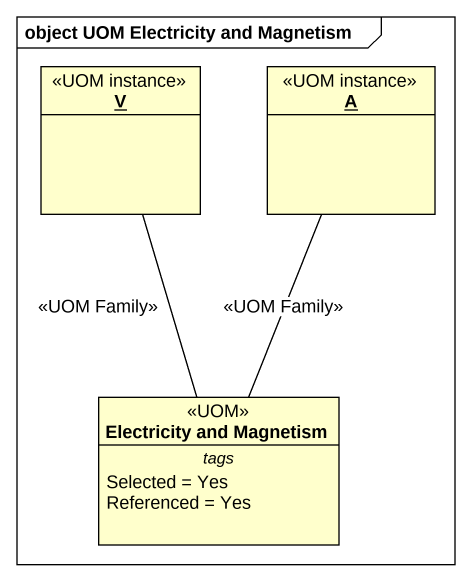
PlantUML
@startuml
mainframe object UOM Electricity and Magnetism
hide circle
hide empty members
object V <<UOM instance>>
object A <<UOM instance>>
class "Electricity and Magnetism" as Electricity_and_Magnetism <<UOM>> {
  -- tags --
  Selected = Yes
  Referenced = Yes
}
Electricity_and_Magnetism -up- V : <<UOM Family>>
Electricity_and_Magnetism -up- A : <<UOM Family>>
@enduml
